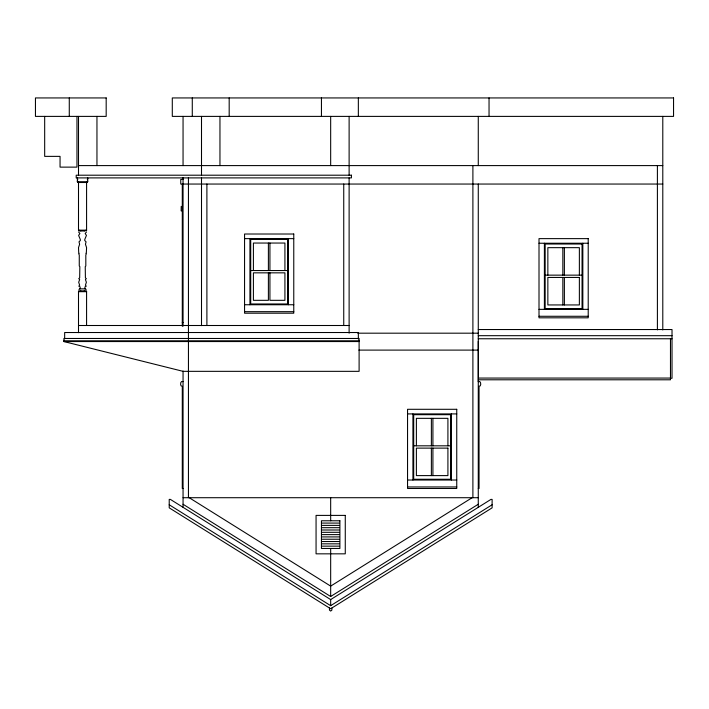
<?xml version="1.0" encoding="UTF-8"?>
<svg xmlns="http://www.w3.org/2000/svg" width="709" height="709" viewBox="0 0 709 709"><rect width="100%" height="100%" fill="white"/><g stroke="black" fill="none" stroke-linecap="round" stroke-linejoin="round"><path stroke-width="1.06" d="M87.34 179.74L87.73 177.897L87.73 181.734L86.755 182.505L78.318 182.505L77.352 181.734L77.352 177.897L77.742 179.74M86.454 232.011L85.195 233.562L86.454 235.397L84.761 239.491L84.761 240.546L86.073 241.822L85.461 244.259L86.578 247.618L86.347 252.758L85.816 253.352L86.347 253.84L85.816 254.965L85.816 265.99L85.24 266.637L85.408 277.866L86.33 278.655L85.408 279.541L86.383 282.244L85.408 285.24L86.285 286.126L84.938 286.906L84.938 288.855M181.229 206.337L181.141 210.857L182.293 210.954M86.578 182.505L87.73 181.734L77.352 181.734L78.327 182.505M472.123 497.709L330.669 586.121L189.206 497.709M183.055 504.25L330.669 596.499L478.274 504.25M330.669 599.575L490.965 499.393L492.117 499.393L492.117 507.848L330.669 608.756L169.221 507.848L169.221 499.393L170.373 499.393L330.669 599.575L330.669 605.681L169.221 504.773M330.669 605.681L492.117 504.773M478.274 381.424L478.274 341.357M84.079 230.744L86.578 230.168L78.504 230.168L81.003 230.744M81.003 291.098L78.504 291.674L86.578 291.674L84.079 291.098M78.504 165.596L662.791 165.596M183.055 179.43L180.751 179.43L180.751 184.048L662.791 184.048M79.461 230.966L85.204 230.966M244.561 238.632L293.765 238.632M539.008 243.24L588.213 243.24M250.711 270.537L287.615 270.537M545.159 275.145L582.062 275.145M79.656 290.903L85.426 290.903M244.561 304.746L293.765 304.746M539.008 309.354L588.213 309.354M244.561 311.668L293.765 311.668M539.008 316.276L588.213 316.276M182.293 322.427L183.055 322.427M78.504 325.502L349.12 325.502M478.274 329.534L672.017 329.534L672.017 378.26L670.475 378.26M357.788 333.186L478.274 333.186M478.274 335.685L672.017 335.685M478.274 338.76L672.017 338.76M63.916 340.781L359.108 340.781M63.916 341.552L183.055 371.339L359.108 371.339L359.108 338.477L63.916 338.477L63.916 341.552L359.108 341.552M358.896 350.104L478.274 350.104M478.664 378.065L670.475 378.065M478.664 379.794L670.475 379.794L670.475 338.76M183.055 381.628C180.059 379.856 179.767 387.061 182.293 386.237L182.293 488.483L183.055 488.483M478.274 381.628C481.278 379.856 481.562 387.061 479.045 386.237L479.045 488.483L478.274 488.483M407.551 413.914L456.747 413.914M413.702 445.819L450.596 445.819M407.551 480.028L456.747 480.028M407.551 486.95L456.747 486.95M183.055 497.709L478.274 497.709M322.249 523.082L339.088 523.082M322.249 525.387L339.088 525.387M322.249 527.691L339.088 527.691M322.249 530.004L339.088 530.004M322.249 532.308L339.088 532.308M322.249 534.613L339.088 534.613M322.249 536.917L339.088 536.917M322.249 539.23L339.088 539.23M322.249 541.534L339.088 541.534M322.249 543.838L339.088 543.838M322.249 546.143L339.088 546.143M77.352 181.734L78.504 182.505M78.619 232.011L79.887 233.562L78.619 235.397L80.312 239.491L80.312 240.546L79 241.822L79.621 244.259L78.504 247.618L78.726 252.758L79.266 253.352L78.726 253.84L79.266 254.965L79.266 265.99L79.833 266.637L79.674 277.866L78.743 278.655L79.674 279.541L78.69 282.244L79.674 285.24L78.796 286.126L80.135 286.906L80.135 288.855M662.791 116.391L662.791 329.96M657.403 165.596L657.403 329.88M582.833 243.24L582.833 309.354M579.368 275.145L579.368 247.663L547.853 247.663L547.853 275.145M564.382 247.663L564.382 275.145M564.382 277.449L564.382 304.941M562.84 247.663L562.84 275.145M562.84 277.449L562.84 304.941M544.397 243.24L544.397 309.354M489.042 97.939L489.042 116.391M478.274 116.391L478.274 165.596M478.274 184.048L478.274 507.325M472.894 165.596L472.894 497.709M451.367 413.914L451.367 480.028M447.911 445.819L447.911 418.337L416.387 418.337L416.387 445.819M432.915 418.337L432.915 445.819M432.915 448.123L432.915 475.606M431.382 418.337L431.382 445.819M431.382 448.123L431.382 475.606M412.93 413.914L412.93 480.028M358.346 97.939L358.346 116.391M358.346 339.035L358.346 332.521L64.661 332.521L64.661 338.84M349.12 116.391L349.12 175.203M349.12 177.897L349.12 333.186M343.741 184.048L343.741 325.502M331.874 608.003L331.874 610.103L330.669 611.061L329.463 610.103L329.463 608.003M330.669 116.391L330.669 165.596M330.669 497.621L330.669 520.778M330.669 548.456L330.669 596.499M321.443 97.939L321.443 116.391M288.386 238.632L288.386 304.746M284.921 270.537L284.921 243.045L253.405 243.045L253.405 270.537M269.934 243.045L269.934 270.537M269.934 272.841L269.934 300.324L284.921 300.324L284.921 272.841L253.405 272.841L253.405 300.324L268.392 300.324L268.392 272.841M268.392 243.045L268.392 270.537M249.94 238.632L249.94 304.746M229.184 97.939L229.184 116.391M219.958 116.391L219.958 165.596M206.895 184.048L206.895 325.502M201.507 116.391L201.507 175.203M201.507 177.897L201.507 325.635M192.281 97.939L192.281 116.391M188.443 177.534L188.443 497.709M183.055 116.391L183.055 165.596M183.055 177.534L183.055 326.158M183.055 371.037L183.055 507.325M182.293 184.048L182.293 326.158M96.956 116.391L96.956 165.596M86.578 182.248L86.578 230.744M86.578 291.098L86.578 325.502M86.197 290.078L85.612 288.855L79.461 288.855L78.885 290.078M78.504 116.391L78.504 175.203M78.504 182.248L78.504 230.744M78.504 291.098L78.504 332.681M76.962 116.391L76.962 167.129L60.052 167.129L60.052 156.37L44.676 156.37L44.676 116.391M69.278 97.939L69.278 116.391M106.182 97.939L35.45 97.939L35.45 116.391L106.182 116.391L106.182 97.939M673.55 97.939L172.296 97.939L172.296 116.391L673.55 116.391L673.55 97.939M351.425 175.203L76.2 175.203L76.2 177.897L351.425 177.897L351.425 175.203M293.765 234.014L244.561 234.014L244.561 313.201L293.765 313.201L293.765 234.014M588.213 238.632L539.008 238.632L539.008 317.818L588.213 317.818L588.213 238.632M287.615 239.394L250.711 239.394L250.711 303.975L287.615 303.975L287.615 239.394M582.062 244.011L545.159 244.011L545.159 308.592L582.062 308.592L582.062 244.011M579.368 277.449L547.853 277.449L547.853 304.941L579.368 304.941L579.368 277.449M456.747 409.297L407.551 409.297L407.551 488.483L456.747 488.483L456.747 409.297M450.596 414.685L413.702 414.685L413.702 479.257L450.596 479.257L450.596 414.685M447.911 448.123L416.387 448.123L416.387 475.606L447.911 475.606L447.911 448.123M345.274 515.399L316.063 515.399L316.063 553.835L345.274 553.835L345.274 515.399M339.895 520.778L321.443 520.778L321.443 548.456L339.895 548.456L339.895 520.778"/></g></svg>
